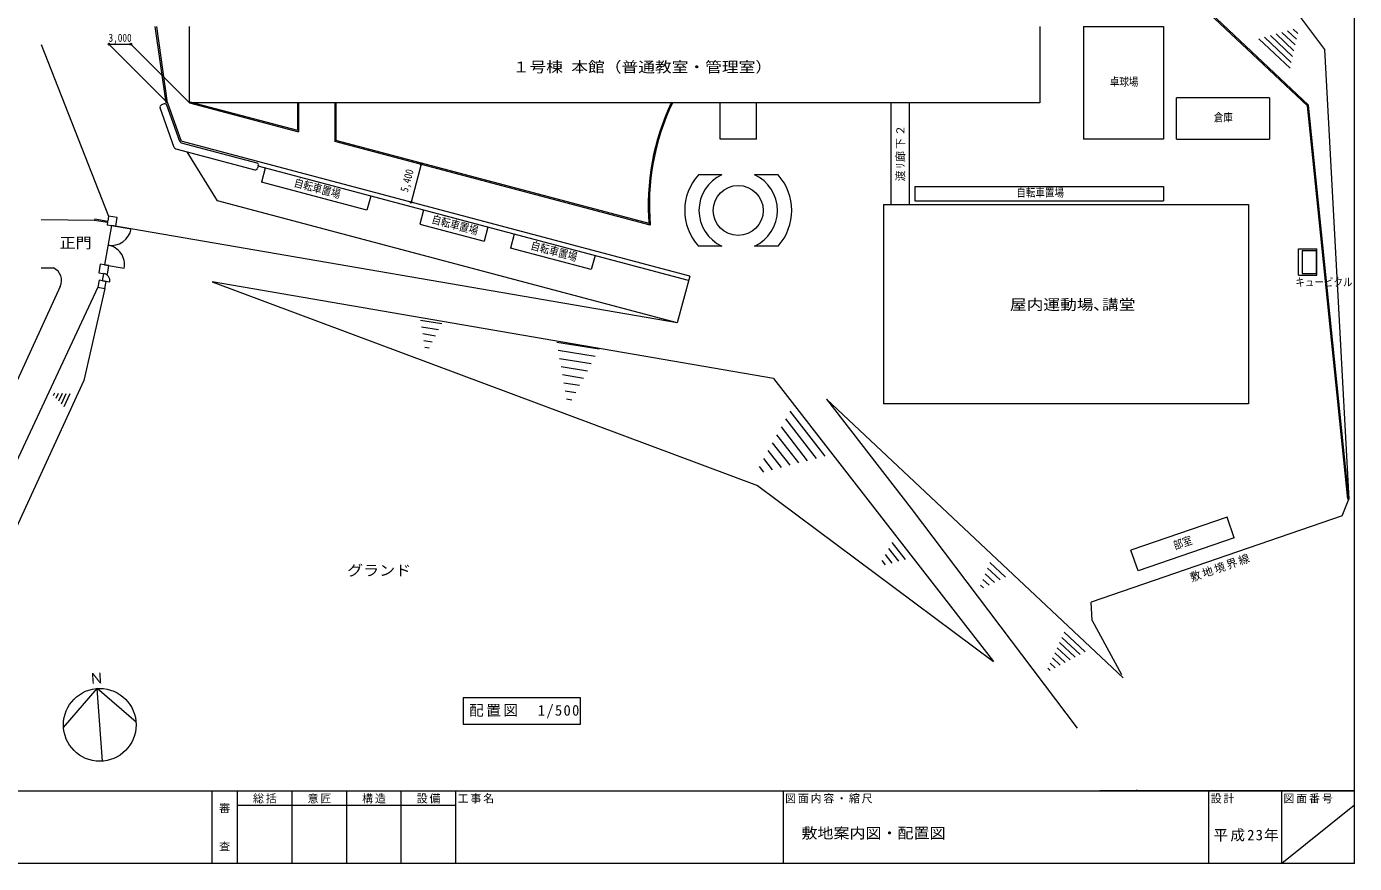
# Model space of a CAD drawing. Units: millimetres on the paper, enlarged 10000 times, with parts at other scales. Extents: x -2972500 to 2820000, y -2102500 to 1952012.
# Drawn here: x -830000 to 2820000, y -1950000 to 350567 of the extents above; entities that cross this region are included whole.
import ezdxf
from ezdxf.enums import TextEntityAlignment as Align

# ---------------------------------------------------------------- set-up
doc = ezdxf.new("R2010")
doc.units = ezdxf.units.MM
doc.header["$LTSCALE"] = 10000
doc.header["$PDMODE"] = 32
doc.header["$PDSIZE"] = 5000
doc.layers.add('1-4_P_A-siag', color=3, linetype='Continuous')
doc.layers.add('F-F', color=3, linetype='Continuous')
for name, color, linetype, lineweight in [('1-F_MoZi', 3, 'Continuous', 18), ('4-1_R_S-kuta', 4, 'Continuous', 9), ('4-2_R_S-siag', 4, 'Continuous', 9), ('4-8_TaTegu', 2, 'Continuous', 9), ('4-9_KaGu', 4, 'Continuous', 9), ('4-E_SunPou', 4, 'Continuous', 9), ('4-F_MoZi', 7, 'Continuous', 9), ('F-1_Dn-WaKu・Dn-WaKu', 3, 'Continuous', 18), ('F-A_', 6, 'Continuous', 20), ('F-E_MoZi', 2, 'Continuous', 9)]:
    doc.layers.add(name, color=color, linetype=linetype, lineweight=lineweight)
doc.styles.add('@ＭＳ ゴシック', font='')
doc.styles.add('ＭＳ ゴシック', font='')
doc.styles.get('@ＭＳ ゴシック').set_extended_font_data('@MS Gothic')
doc.styles.get('ＭＳ ゴシック').set_extended_font_data('MS Gothic')

msp = doc.modelspace()

# ---------------------------------------------------------------- linework, layer by layer
at = {"layer": '1-F_MoZi'}
for p in [(-728412, -1575993), (-621650, -1668739), (-528904, -1561977)]:
    msp.add_line(p, (-635666, -1469231), dxfattribs=at)
msp.add_lwpolyline([(370449, -1566850), (692449, -1566850), (692449, -1494850), (370449, -1494850)], close=True, dxfattribs=at)
msp.add_circle((-628658, -1568985), 100000, dxfattribs=at)
at = {"layer": '4-1_R_S-kuta'}
for p, q in [((2403411, 736491), (2737384, 287912)), ((2257002, 542666), (2690773, 132755)), ((2257983, 545867), (2693644, 134170)), ((-442362, 141056), (-472362, 350850)), ((-382362, 141056), (-382362, 350850)), ((1955343, 350850), (1955343, 141056)), ((2075226, 350850), (2075226, 41154)), ((2604567, 330112), (2653428, 283938)), ((2620294, 334520), (2656940, 299889)), ((2636021, 338927), (2660452, 315841)), ((2651748, 343335), (2663964, 331792)), ((-790000, 300889), (-604589, -170437)), ((2557385, 316888), (2642893, 236085)), ((2573113, 321296), (2646405, 252036)), ((2588840, 325704), (2649917, 267987)), ((2737384, 287912), (2804923, -948581)), ((2586472, 154679), (2330630, 154679)), ((2330630, 41154), (2330630, 154679)), ((2586472, 154679), (2586472, 41154)), ((1955343, 141056), (-382362, 141056)), ((-382362, 141056), (-82656, 61525)), ((-381593, 143956), (-85656, 65425)), ((-85656, 141056), (-85656, 65425)), ((-82656, 141056), (-82656, 61525)), ((17344, 141056), (17344, 34989)), ((20344, 141056), (20344, 37297)), ((1076206, 41154), (1076206, 141056)), ((1176108, 41154), (1176108, 141056)), ((1545745, 141056), (1545745, -138670)), ((1595696, 141056), (1595696, -138670)), ((2801939, -948888), (2690773, 132755)), ((2804923, -948581), (2693644, 134170)), ((885143, -192189), (20344, 37297)), ((1176108, 41154), (1076206, 41154)), ((2295010, 41154), (2075226, 41154)), ((2330630, 41154), (2586472, 41154)), ((992763, -335589), (-404763, 35262)), ((-304906, -128269), (-388929, 6230)), ((884373, -195089), (17344, 34989)), ((1081230, -56885), (1016546, -56885)), ((1235769, -56885), (1171086, -56885)), ((1611351, -88670), (1611351, -128670)), ((958792, -463608), (-304906, -128269)), ((1525765, -138670), (2528519, -138670)), ((1525765, -138670), (1525765, -686439)), ((1611351, -128670), (2295010, -128670)), ((-790000, -179872), (-643003, -181403)), ((958792, -463608), (-596830, -196123)), ((1081230, -252963), (1016546, -252963)), ((1235769, -252963), (1171086, -252963)), ((2666519, -260270), (2716519, -260270)), ((2666519, -333070), (2666519, -260270)), ((2676519, -264670), (2676519, -328670)), ((2676519, -264670), (2714519, -264670)), ((2714519, -264670), (2714519, -328670)), ((2716519, -333070), (2716519, -260270)), ((-790000, -312811), (-755796, -312811)), ((-737281, -364463), (-1307991, -1605698)), ((992763, -335589), (958792, -463608)), ((2666519, -333070), (2716519, -333070)), ((2676519, -328670), (2714519, -328670)), ((-634200, -366251), (-1281298, -1750000)), ((-614490, -369640), (-672345, -622053)), ((253046, -456347), (311114, -465751)), ((255985, -474996), (302439, -482519)), ((258924, -493646), (293764, -499288)), ((261862, -512296), (285089, -516057)), ((264801, -530945), (276414, -532826)), ((627586, -517004), (743720, -535812)), ((631425, -539295), (733042, -555751)), ((635264, -561585), (722365, -575691)), ((639102, -583875), (711686, -595630)), ((642941, -606165), (701008, -615569)), ((1222918, -616579), (1827629, -1394927)), ((-672345, -622053), (-1190966, -1750000)), ((646780, -628456), (690330, -635509)), ((650618, -650746), (679652, -655448)), ((-753228, -657214), (-756504, -664340)), ((-742687, -657744), (-749240, -671996)), ((-732148, -658274), (-741977, -679652)), ((-721608, -658804), (-734714, -687308)), ((-711067, -659334), (-727450, -694964)), ((654458, -673036), (668974, -675387)), ((1368811, -674096), (2184433, -1440062)), ((1368811, -674096), (1601726, -973890)), ((1255826, -728137), (1340034, -836524)), ((1267854, -706377), (1364092, -830249)), ((1243798, -749896), (1315977, -842800)), ((1219743, -793415), (1267862, -855351)), ((1231770, -771656), (1291919, -849075)), ((1195688, -836934), (1219747, -867902)), ((1207716, -815175), (1243805, -861627)), ((1183660, -858694), (1195690, -874178)), ((1179318, -910668), (1827629, -1394927)), ((2785952, -994769), (2804923, -948581)), ((1601726, -973890), (2058037, -1578252)), ((2785952, -994769), (2096645, -1232106)), ((2470298, -997794), (2205811, -1088861)), ((2489811, -1054471), (2470298, -997794)), ((1539407, -1084506), (1566474, -1119345)), ((1548753, -1067934), (1584842, -1114386)), ((1520716, -1117650), (1529738, -1129263)), ((1530061, -1101078), (1548107, -1124304)), ((1817882, -1122726), (1860762, -1162995)), ((1804981, -1153649), (1830709, -1177810)), ((1811432, -1138187), (1845735, -1170403)), ((1792081, -1184572), (1800657, -1192625)), ((1798531, -1169110), (1815683, -1185218)), ((2098840, -1281990), (2096645, -1232106)), ((2098840, -1281990), (2179434, -1430829)), ((2009238, -1342781), (2052118, -1383049)), ((2015733, -1328705), (2065758, -1375685)), ((2022227, -1314630), (2079399, -1368321)), ((1989757, -1385008), (2011197, -1405142)), ((1996251, -1370932), (2024838, -1397778)), ((2002745, -1356856), (2038478, -1390414)), ((1976769, -1413159), (1983916, -1419870)), ((1983263, -1399083), (1997556, -1412506)), ((2222875, -1747249), (2220261, -1750000))]:
    msp.add_line(p, q, dxfattribs=at)
for points in [[(2075226, 350850), (2295010, 350850), (2295010, 41154)], [(1611351, -88670), (2295010, -88670), (2295010, -128670)], [(2528519, -138670), (2528519, -686439), (1525765, -686439)], [(1222918, -616579), (-319682, -351334), (1179318, -910668)], [(2489811, -1054471), (2225325, -1145537), (2205811, -1088861)]]:
    msp.add_lwpolyline(points, dxfattribs=at)
msp.add_circle((1126157, -154924), 68628, dxfattribs=at)
for centre, radius, start, end in [((1525765, -138670), 646869, 154.25, 185.02697), ((1525765, -138670), 643869, 154.25, 185.02697), ((1126157, -154924), 147059, 138.1898, 221.81019), ((1126157, -154924), 107843, 114.62031, 245.37968), ((1126157, -154924), 107843, 294.62031, 65.37968), ((1126157, -154924), 147059, 318.1898, 41.8102), ((-772898, -348086), 39202, 335.30734, 64.13488)]:
    msp.add_arc(centre, radius, start, end, dxfattribs=at)
at = {"layer": '4-2_R_S-siag', "color": 3, "lineweight": 18}
for p, q in [((-642495, -178446), (-607016, -184547)), ((-604589, -170437), (-607016, -184547)), ((-607524, -187504), (-608656, -194090))]:
    msp.add_line(p, q, dxfattribs=at)
for points in [[(-642495, -178446), (-643003, -181403), (-607524, -187504)], [(-608656, -194090), (-585003, -198157), (-580936, -174504), (-604589, -170437)]]:
    msp.add_lwpolyline(points, dxfattribs=at)
for points in [[(-631364, -326152), (-607711, -330219), (-603644, -306566), (-627297, -302499)], [(-611100, -349930), (-630811, -346540), (-634200, -366251), (-614490, -369640)]]:
    msp.add_lwpolyline(points, close=True, dxfattribs=at)
at = {"layer": '4-8_TaTegu'}
for p, q in [((-596830, -196123), (-542625, -205444)), ((-620956, -348235), (-617567, -328524)), ((-620956, -348235), (-601245, -351624))]:
    msp.add_line(p, q, dxfattribs=at)
msp.add_lwpolyline([(-596830, -196123), (-615471, -304532), (-561266, -313853)], dxfattribs=at)
for centre, radius, start, end in [((-596830, -196123), 55000, 260.24357, 350.24357), ((-615471, -304532), 55000, 350.24357, 80.24357), ((-620956, -348235), 20000, 350.24357, 80.24357)]:
    msp.add_arc(centre, radius, start, end, dxfattribs=at)
at = {"layer": '4-9_KaGu'}
for p, q in [((-424201, 18288), (-462967, 127365)), ((-451785, 137707), (-459323, 135028)), ((-408885, 34916), (-444122, 134063)), ((-420086, 14498), (-202301, -43294)), ((-404770, 31126), (-197171, -23963)), ((-192910, -31301), (-194962, -39034))]:
    msp.add_line(p, q, dxfattribs=at)
for centre, start, end in [((-457314, 129375), 109.56536, 199.56536), ((-449776, 132054), 19.56536, 109.56536), ((-418547, 20297), 199.56536, 255.13834), ((-403231, 36925), 199.56536, 255.13834), ((-198710, -29763), 345.13834, 75.13834), ((-200762, -37495), 255.13834, 345.13834)]:
    msp.add_arc(centre, 6000, start, end, dxfattribs=at)
at = {"layer": '4-E_SunPou'}
for p, q in [((-446322, 140490), (-476322, 350284)), ((-603442, 302135), (-543442, 302135)), ((-442362, 141056), (-446322, 140490)), ((-442362, 141056), (-404763, 35262)), ((254876, -28043), (227175, -132431))]:
    msp.add_line(p, q, dxfattribs=at)
at = {"layer": '4-E_SunPou', "color": 3}
for p in [(-603442, 302135), (-543442, 302135), (254876, -28043), (227175, -132431)]:
    msp.add_point(p, dxfattribs=at)
at = {"layer": '4-F_MoZi', "color": 4}
for p, q in [((-442362, 141056), (-603442, 302135)), ((-382362, 141056), (-543442, 302135)), ((989686, -347188), (-193423, -33235)), ((-174092, -38364), (-184352, -77026)), ((260854, -153783), (250595, -192445)), ((250595, -192445), (427473, -239382)), ((437732, -200720), (427473, -239382)), ((510223, -219956), (499964, -258618)), ((722270, -317610), (499964, -258618)), ((732530, -278948), (722270, -317610))]:
    msp.add_line(p, q, dxfattribs=at)
msp.add_lwpolyline([(115872, -115310), (105612, -153972), (-184352, -77026)], dxfattribs=at)
at = {"layer": 'F-1_Dn-WaKu・Dn-WaKu', "color": 6, "lineweight": 20}
for p, q in [((2820000, -1950000), (2820000, 1950000)), ((-2770000, -1750000), (2820000, -1750000)), ((2820000, -1950000), (-2770000, -1950000))]:
    msp.add_line(p, q, dxfattribs=at)
at = {"layer": 'F-1_Dn-WaKu・Dn-WaKu'}
for p, q in [((-320000, -1950000), (-320000, -1750000)), ((-250000, -1950000), (-250000, -1750000)), ((-100000, -1950000), (-100000, -1750000)), ((50000, -1950000), (50000, -1750000)), ((200000, -1950000), (200000, -1750000)), ((350000, -1950000), (350000, -1750000)), ((1250001, -1750000), (1250001, -1950000)), ((2420000, -1950000), (2420000, -1750000)), ((2620000, -1950000), (2620000, -1750000)), ((-250000, -1790000), (350000, -1790000))]:
    msp.add_line(p, q, dxfattribs=at)
at = {"layer": 'F-A_'}
for q in [(2820000, -1450000), (2120000, -1750000)]:
    msp.add_line((2820000, -1750000), q, dxfattribs=at)
at = {"layer": 'F-E_MoZi', "color": 4}
msp.add_line((2820000, -1790000), (2620000, -1950000), dxfattribs=at)

# ---------------------------------------------------------------- texts
at = {"layer": '1-4_P_A-siag', "style": 'ＭＳ ゴシック'}
msp.add_text('Ｎ', height=29330, rotation=4.018, dxfattribs=at).set_placement((-655967, -1465645), align=Align.BOTTOM_LEFT)
at = {"layer": '1-F_MoZi', "style": 'ＭＳ ゴシック', "width": 1.1}
msp.add_text('グランド', height=29330, dxfattribs=at).set_placement((51129, -1167881), align=Align.BOTTOM_LEFT)
at = {"layer": '1-F_MoZi', "insert": (386449, -1550850), "char_height": 29330, "attachment_point": 7, "style": 'ＭＳ ゴシック'}
msp.add_mtext('\\T1.18;配置図\u30001/500', dxfattribs=at)
at = {"layer": '4-E_SunPou', "color": 7, "style": 'ＭＳ ゴシック', "width": 0.85}
msp.add_text('3,000', height=21990, dxfattribs=at).set_placement((-604692, 302135), align=Align.BOTTOM_LEFT)
msp.add_text('5,400', height=21990, rotation=75.138, dxfattribs=at).set_placement((224311, -108133), align=Align.BOTTOM_LEFT)
at = {"layer": '4-F_MoZi', "color": 3, "style": 'ＭＳ ゴシック'}
for s, width, p in [('１号棟 本館（普通教室・管理室）', 1.15, (506221, 215941)), ('正門', 1.1, (-739003, -267513)), ('屋内運動場､講堂', 1.15, (1872913, -437314))]:
    msp.add_text(s, height=29330, dxfattribs=dict(at, width=width)).set_placement(p, align=Align.BOTTOM_LEFT)
at = {"layer": '4-F_MoZi', "style": 'ＭＳ ゴシック', "width": 0.85}
for s, p in [('卓球場', (2147618, 181002)), ('倉庫', (2433551, 82916)), ('自転車置場', (1890680, -123670)), ('キュービクル', (2657767, -369847))]:
    msp.add_text(s, height=21990, dxfattribs=at).set_placement(p, align=Align.BOTTOM_LEFT)
for s, rotation, p in [('自転車置場', 345.138, (-98497, -94636)), ('自転車置場', 345.138, (279907, -195050)), ('自転車置場', 345.138, (551990, -267251)), ('部室', 18.999, (2329056, -1093988))]:
    msp.add_text(s, height=21990, rotation=rotation, dxfattribs=at).set_placement(p, align=Align.BOTTOM_LEFT)
at = {"layer": '4-F_MoZi', "color": 2, "char_height": 21990, "attachment_point": 7, "style": 'ＭＳ ゴシック'}
for s, insert, rotation in [('\\T1.19;渡ﾘ廊下２', (1585721, -75057), 90), ('\\T1.17;敷地境界線', (2373626, -1177985), 18.999)]:
    msp.add_mtext(s, dxfattribs=dict(at, insert=insert, rotation=rotation))
at = {"layer": 'F-E_MoZi', "insert": (-300000, -1782500), "char_height": 21990, "attachment_point": 7, "rotation": 270, "style": '@ＭＳ ゴシック'}
msp.add_mtext('\\T1.17;審\u3000\u3000査', dxfattribs=at)
at = {"layer": 'F-E_MoZi', "char_height": 21990, "attachment_point": 7, "style": 'ＭＳ ゴシック'}
for s, insert in [('\\T1.17;総括', (-207500, -1785000)), ('\\T1.17;意匠', (-57500, -1785000)), ('\\T1.17;構造', (92500, -1785000)), ('\\T1.17;設備', (242500, -1785000)), ('\\T1.17;工事名', (355000, -1785000)), ('\\T1.17;図面内容・縮尺', (1255001, -1785000)), ('\\T1.17;設計', (2425000, -1785000)), ('\\T1.17;図面番号', (2625000, -1785000))]:
    msp.add_mtext(s, dxfattribs=dict(at, insert=insert))
at = {"layer": 'F-E_MoZi', "color": 3, "insert": (2432500, -1890000), "char_height": 29330, "attachment_point": 7, "style": 'ＭＳ ゴシック'}
msp.add_mtext('\\T1.16;平成23年', dxfattribs=at)
at = {"layer": 'F-F', "style": 'ＭＳ ゴシック', "width": 1.1}
msp.add_text('敷地案内図・配置図', height=29330, dxfattribs=at).set_placement((1300001, -1890000), align=Align.BOTTOM_LEFT)

doc.saveas('drawing.dxf')
